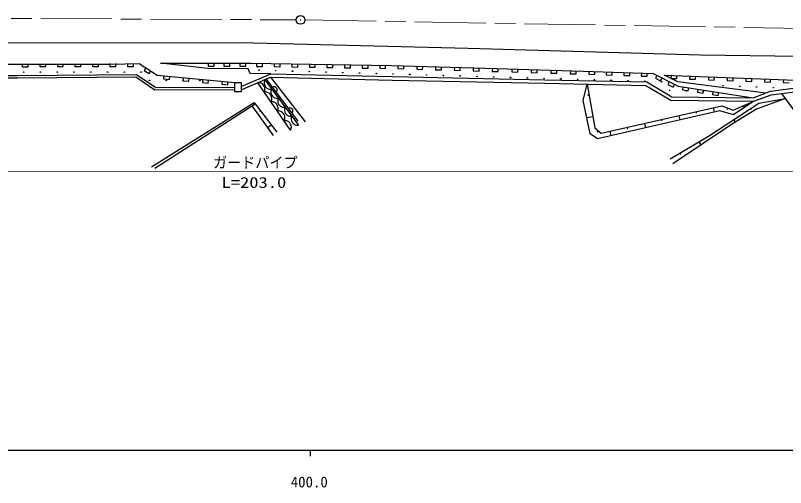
# Model space of a CAD drawing. Units: millimetres on the paper. Extents: x 40 to 680, y 20 to 380.
# Drawn here: x 418.3 to 548.1, y 198.7 to 278.2 of the extents above; entities that cross this region are included whole.
import ezdxf
from ezdxf.enums import TextEntityAlignment as Align

# ---------------------------------------------------------------- set-up
doc = ezdxf.new("R2010")
doc.units = ezdxf.units.MM
doc.linetypes.add('CHAIN', pattern=[18.5, 12, -1.5, 3.5, -1.5])
for name, color, linetype, lineweight in [('M-BGD', 7, 'Continuous', 25), ('M-BMK', 2, 'CHAIN', 13), ('M-BMK-SRVR', 3, 'Continuous', 25), ('M-STR-HTXT', 7, 'Continuous', 13), ('M-STR-STRC', 7, 'Continuous', 25), ('M-TTL-BAND', 7, 'Continuous', 25)]:
    doc.layers.add(name, color=color, linetype=linetype, lineweight=lineweight)
doc.styles.add('ＭＳ ゴシック', font='')
doc.styles.get('ＭＳ ゴシック').set_extended_font_data('MS Gothic')

msp = doc.modelspace()

# ---------------------------------------------------------------- linework, layer by layer
at = {"layer": 'M-BGD'}
for p, q in [((419.474, 270.111), (419.474, 269.611)), ((420.474, 269.612), (420.474, 270.112)), ((422.429, 270.113), (422.429, 269.613)), ((423.429, 269.613), (423.429, 270.113)), ((425.384, 270.114), (425.384, 269.614)), ((426.384, 269.614), (426.384, 270.114)), ((428.339, 270.115), (428.339, 269.615)), ((429.339, 269.616), (429.339, 270.116)), ((431.294, 270.116), (431.294, 269.616)), ((432.294, 269.617), (432.294, 270.117)), ((434.249, 270.118), (434.249, 269.618)), ((434.348, 270.011), (439.182, 270.12)), ((435.249, 269.618), (435.249, 270.118)), ((437.204, 270.119), (437.204, 269.619)), ((438.204, 269.619), (438.204, 270.119)), ((439.182, 270.12), (442.188, 268.156)), ((450.726, 269.314), (442.755, 270.178)), ((442.755, 270.178), (457.99, 270.178)), ((450.788, 270.178), (450.788, 269.678)), ((451.788, 269.678), (451.788, 270.178)), ((453.469, 270.178), (453.469, 269.678)), ((454.469, 269.678), (454.469, 270.178)), ((456.15, 270.178), (456.15, 269.678)), ((457.15, 269.678), (457.15, 270.178)), ((457.99, 270.178), (481.703, 269.811)), ((458.972, 270.163), (458.964, 269.663)), ((459.964, 269.648), (459.972, 270.147)), ((461.936, 270.117), (461.928, 269.617)), ((462.928, 269.602), (462.936, 270.102)), ((464.9, 270.071), (464.892, 269.571)), ((465.892, 269.556), (465.9, 270.056)), ((415.465, 270.011), (434.348, 270.011)), ((419.474, 269.611), (420.474, 269.612)), ((422.429, 269.613), (423.429, 269.613)), ((425.384, 269.614), (426.384, 269.614)), ((428.339, 269.615), (429.339, 269.616)), ((431.294, 269.616), (432.294, 269.617)), ((434.249, 269.618), (435.249, 269.618)), ((437.204, 269.619), (438.204, 269.619)), ((440.266, 269.411), (439.993, 268.993)), ((439.993, 268.993), (440.83, 268.446)), ((440.83, 268.446), (441.103, 268.865)), ((457.558, 269.275), (450.726, 269.314)), ((450.788, 269.678), (451.788, 269.678)), ((453.469, 269.678), (454.469, 269.678)), ((456.15, 269.678), (457.15, 269.678)), ((457.872, 268.451), (457.558, 269.275)), ((458.964, 269.663), (459.964, 269.648)), ((461.928, 269.617), (462.928, 269.602)), ((464.892, 269.571), (465.892, 269.556)), ((467.864, 270.025), (467.856, 269.525)), ((467.856, 269.525), (468.856, 269.51)), ((468.856, 269.51), (468.864, 270.01)), ((470.828, 269.979), (470.821, 269.479)), ((470.821, 269.479), (471.82, 269.464)), ((471.82, 269.464), (471.828, 269.964)), ((473.792, 269.933), (473.785, 269.433)), ((473.785, 269.433), (474.784, 269.418)), ((474.784, 269.418), (474.792, 269.918)), ((476.756, 269.887), (476.749, 269.387)), ((476.749, 269.387), (477.749, 269.372)), ((477.749, 269.372), (477.756, 269.872)), ((479.721, 269.841), (479.713, 269.341)), ((479.713, 269.341), (480.713, 269.326)), ((480.713, 269.326), (480.72, 269.826)), ((481.703, 269.811), (497.564, 269.342)), ((482.789, 269.779), (482.774, 269.279)), ((482.774, 269.279), (483.774, 269.249)), ((483.774, 269.249), (483.788, 269.749)), ((485.961, 269.685), (485.946, 269.185)), ((485.946, 269.185), (486.946, 269.156)), ((486.946, 269.156), (486.961, 269.655)), ((489.133, 269.591), (489.119, 269.091)), ((489.119, 269.091), (490.118, 269.062)), ((490.118, 269.062), (490.133, 269.562)), ((492.306, 269.497), (492.291, 268.998)), ((492.291, 268.998), (493.29, 268.968)), ((493.29, 268.968), (493.305, 269.468)), ((495.478, 269.404), (495.463, 268.904)), ((495.463, 268.904), (496.463, 268.874)), ((496.463, 268.874), (496.477, 269.374)), ((497.564, 269.342), (513.996, 268.871)), ((498.707, 269.309), (498.693, 268.809)), ((498.693, 268.809), (499.693, 268.781)), ((499.693, 268.781), (499.707, 269.281)), ((501.994, 269.215), (501.979, 268.715)), ((502.979, 268.687), (502.993, 269.186)), ((505.28, 269.121), (505.266, 268.621)), ((506.265, 268.592), (506.28, 269.092)), ((508.566, 269.027), (508.552, 268.527)), ((509.552, 268.498), (509.566, 268.998)), ((511.853, 268.932), (511.838, 268.433)), ((512.838, 268.404), (512.852, 268.904)), ((513.996, 268.871), (525.794, 268.46)), ((514.971, 268.837), (514.953, 268.337)), ((515.953, 268.302), (515.97, 268.802)), ((398.855, 268.116), (418.672, 268.116)), ((398.857, 267.716), (418.673, 267.716)), ((418.672, 268.116), (438.7, 268.275)), ((418.673, 267.716), (438.581, 267.874)), ((438.581, 267.874), (441.832, 265.727)), ((438.7, 268.275), (441.952, 266.127)), ((442.188, 268.156), (455.279, 266.936)), ((443.326, 268.05), (443.28, 267.552)), ((443.28, 267.552), (444.276, 267.46)), ((444.276, 267.46), (444.322, 267.957)), ((446.599, 267.745), (446.553, 267.247)), ((447.548, 267.154), (447.595, 267.652)), ((456.384, 266.275), (461.344, 268.418)), ((456.384, 265.725), (461.331, 267.818)), ((461.344, 268.418), (457.872, 268.451)), ((465.996, 260.424), (460.66, 267.534)), ((461.331, 267.818), (467.134, 260.306)), ((461.331, 267.818), (481.788, 267.347)), ((461.344, 268.418), (481.801, 267.947)), ((481.801, 267.947), (507.537, 267.406)), ((501.979, 268.715), (502.979, 268.687)), ((505.266, 268.621), (506.265, 268.592)), ((508.552, 268.527), (509.552, 268.498)), ((511.838, 268.433), (512.838, 268.404)), ((514.953, 268.337), (515.953, 268.302)), ((517.921, 268.734), (517.903, 268.234)), ((517.903, 268.234), (518.903, 268.2)), ((518.903, 268.2), (518.92, 268.699)), ((520.87, 268.631), (520.853, 268.132)), ((520.853, 268.132), (521.852, 268.097)), ((521.852, 268.097), (521.87, 268.597)), ((523.82, 268.529), (523.802, 268.029)), ((523.802, 268.029), (524.802, 267.994)), ((524.802, 267.994), (524.819, 268.494)), ((525.794, 268.46), (530.035, 266.3)), ((526.409, 268.147), (526.182, 267.701)), ((526.182, 267.701), (527.073, 267.247)), ((527.073, 267.247), (527.3, 267.693)), ((529.948, 267.047), (527.74, 268.176)), ((527.74, 268.176), (549.845, 267.354)), ((528.819, 268.136), (528.8, 267.636)), ((528.8, 267.636), (529.8, 267.599)), ((529.8, 267.599), (529.818, 268.099)), ((531.977, 268.018), (531.958, 267.519)), ((531.958, 267.519), (532.957, 267.482)), ((532.957, 267.482), (532.976, 267.981)), ((535.135, 267.901), (535.116, 267.401)), ((536.115, 267.364), (536.134, 267.864)), ((538.292, 267.784), (538.274, 267.284)), ((539.273, 267.247), (539.292, 267.747)), ((541.45, 267.666), (541.432, 267.167)), ((542.431, 267.13), (542.45, 267.629)), ((544.608, 267.549), (544.59, 267.049)), ((545.589, 267.012), (545.607, 267.512)), ((441.952, 266.127), (455.21, 266.143)), ((446.553, 267.247), (447.548, 267.154)), ((449.872, 267.44), (449.825, 266.942)), ((449.825, 266.942), (450.821, 266.849)), ((450.821, 266.849), (450.867, 267.347)), ((453.144, 267.135), (453.098, 266.637)), ((453.098, 266.637), (454.094, 266.544)), ((454.094, 266.544), (454.14, 267.042)), ((455.279, 265.378), (455.279, 266.936)), ((455.279, 266.936), (456.384, 266.936)), ((456.384, 266.936), (456.384, 265.378)), ((459.371, 266.91), (459.15, 266.895)), ((464.7, 258.932), (459.15, 266.895)), ((459.53, 266.882), (459.371, 266.91)), ((459.71, 266.822), (459.53, 266.882)), ((459.934, 266.701), (459.71, 266.822)), ((460.096, 266.535), (459.934, 266.701)), ((460.226, 266.348), (460.096, 266.535)), ((460.325, 266.139), (460.226, 266.348)), ((460.249, 267.008), (460.248, 266.818)), ((460.248, 266.818), (460.293, 266.567)), ((460.272, 267.168), (460.249, 267.008)), ((460.356, 267.373), (460.272, 267.168)), ((460.293, 266.567), (460.399, 266.362)), ((460.337, 267.398), (466.035, 259.757)), ((460.399, 266.362), (460.535, 266.179)), ((460.535, 266.179), (460.702, 266.019)), ((461.814, 266.197), (461.694, 266.157)), ((461.93, 266.209), (461.814, 266.197)), ((462.07, 266.189), (461.93, 266.209)), ((462.178, 266.145), (462.07, 266.189)), ((462.282, 266.073), (462.178, 266.145)), ((481.788, 267.347), (507.525, 266.806)), ((507.525, 266.806), (524.581, 266.467)), ((507.537, 267.406), (524.752, 267.064)), ((514.029, 263.888), (514.668, 266.664)), ((514.668, 266.664), (515.992, 259.324)), ((524.581, 266.467), (528.815, 263.952)), ((524.752, 267.064), (528.983, 264.55)), ((528.529, 267.067), (528.302, 266.622)), ((528.302, 266.622), (529.194, 266.168)), ((529.194, 266.168), (529.42, 266.613)), ((544.777, 265.165), (529.948, 267.047)), ((530.035, 266.3), (542.672, 264.376)), ((530.806, 266.183), (530.731, 265.688)), ((535.116, 267.401), (536.115, 267.364)), ((538.274, 267.284), (539.273, 267.247)), ((541.432, 267.167), (542.431, 267.13)), ((544.59, 267.049), (545.589, 267.012)), ((547.766, 267.432), (547.747, 266.932)), ((547.747, 266.932), (548.747, 266.895)), ((441.832, 265.727), (455.211, 265.743)), ((456.384, 265.378), (455.279, 265.378)), ((460.236, 265.336), (460.327, 265.539)), ((460.469, 265.352), (460.236, 265.336)), ((460.362, 265.887), (460.325, 266.139)), ((460.327, 265.539), (460.355, 265.697)), ((460.355, 265.697), (460.362, 265.887)), ((460.636, 265.323), (460.469, 265.352)), ((460.826, 265.26), (460.636, 265.323)), ((460.702, 266.019), (460.93, 265.904)), ((461.062, 265.132), (460.826, 265.26)), ((460.93, 265.904), (461.112, 265.85)), ((461.232, 264.958), (461.062, 265.132)), ((461.112, 265.85), (461.271, 265.827)), ((461.369, 264.761), (461.232, 264.958)), ((461.271, 265.827), (461.492, 265.849)), ((461.385, 265.485), (461.384, 265.295)), ((461.384, 265.295), (461.429, 265.044)), ((461.408, 265.644), (461.385, 265.485)), ((461.492, 265.849), (461.408, 265.644)), ((461.429, 265.044), (461.535, 264.838)), ((462.378, 265.945), (462.282, 266.073)), ((462.294, 265.357), (462.366, 265.461)), ((462.366, 265.461), (462.41, 265.569)), ((462.418, 265.825), (462.378, 265.945)), ((462.41, 265.569), (462.43, 265.709)), ((462.43, 265.709), (462.418, 265.825)), ((530.731, 265.688), (531.72, 265.538)), ((531.72, 265.538), (531.795, 266.032)), ((533.338, 265.797), (533.262, 265.303)), ((533.262, 265.303), (534.251, 265.152)), ((534.251, 265.152), (534.326, 265.647)), ((535.869, 265.412), (535.794, 264.917)), ((535.794, 264.917), (536.782, 264.767)), ((536.782, 264.767), (536.857, 265.261)), ((542.672, 264.376), (545.577, 265.465)), ((542.778, 263.774), (545.722, 264.878)), ((545.577, 265.465), (550.784, 266.132)), ((545.722, 264.878), (550.508, 265.492)), ((556.034, 253.388), (547.475, 265.103)), ((441.273, 252.763), (458.549, 263.6)), ((458.549, 263.6), (458.706, 263.364)), ((461.473, 264.541), (461.369, 264.761)), ((461.38, 263.696), (461.475, 263.908)), ((461.601, 263.711), (461.38, 263.696)), ((461.512, 264.275), (461.473, 264.541)), ((461.475, 263.908), (461.505, 264.075)), ((461.505, 264.075), (461.512, 264.275)), ((461.535, 264.838), (461.671, 264.656)), ((461.76, 263.682), (461.601, 263.711)), ((461.671, 264.656), (461.838, 264.496)), ((461.94, 263.623), (461.76, 263.682)), ((461.838, 264.496), (462.065, 264.381)), ((462.164, 263.501), (461.94, 263.623)), ((462.065, 264.381), (462.248, 264.327)), ((462.248, 264.327), (462.407, 264.304)), ((462.407, 264.304), (462.628, 264.326)), ((462.543, 264.121), (462.52, 263.962)), ((462.52, 263.962), (462.52, 263.772)), ((462.52, 263.772), (462.565, 263.521)), ((462.628, 264.326), (462.543, 264.121)), ((515.218, 258.299), (514.029, 263.888)), ((514.999, 264.829), (514.763, 264.787)), ((528.815, 263.952), (542.778, 263.774)), ((528.983, 264.55), (542.672, 264.376)), ((539.317, 262.293), (542.778, 263.774)), ((542.778, 263.774), (539.341, 261.514)), ((548.092, 264.259), (543.219, 262.446)), ((543.611, 263.477), (548.092, 264.259)), ((441.783, 252.527), (458.706, 263.364)), ((458.17, 263.021), (461.759, 257.995)), ((458.706, 263.364), (462.358, 258.574)), ((462.326, 263.336), (462.164, 263.501)), ((462.456, 263.149), (462.326, 263.336)), ((462.555, 262.94), (462.456, 263.149)), ((462.466, 262.137), (462.557, 262.339)), ((462.592, 262.688), (462.555, 262.94)), ((462.557, 262.339), (462.585, 262.498)), ((462.565, 263.521), (462.67, 263.315)), ((462.585, 262.498), (462.592, 262.688)), ((462.67, 263.315), (462.807, 263.132)), ((462.807, 263.132), (462.973, 262.972)), ((462.973, 262.972), (463.201, 262.858)), ((463.201, 262.858), (463.383, 262.804)), ((463.383, 262.804), (463.543, 262.781)), ((463.543, 262.781), (463.763, 262.803)), ((463.656, 262.438), (463.655, 262.248)), ((463.655, 262.248), (463.7, 261.998)), ((463.679, 262.598), (463.656, 262.438)), ((463.763, 262.803), (463.679, 262.598)), ((464.482, 262.642), (464.362, 262.602)), ((464.598, 262.654), (464.482, 262.642)), ((464.738, 262.634), (464.598, 262.654)), ((464.846, 262.59), (464.738, 262.634)), ((464.95, 262.518), (464.846, 262.59)), ((465.046, 262.39), (464.95, 262.518)), ((465.086, 262.27), (465.046, 262.39)), ((465.098, 262.154), (465.086, 262.27)), ((517.072, 258.391), (537.391, 263.005)), ((535.12, 257.931), (543.611, 263.477)), ((535.94, 262.675), (536.096, 261.985)), ((537.391, 263.005), (539.317, 262.293)), ((538.354, 262.649), (538.27, 262.422)), ((543.219, 262.446), (539.194, 259.992)), ((541.047, 263.034), (541.18, 262.723)), ((542.196, 262.553), (542.298, 262.396)), ((459.619, 262.167), (459.456, 262.042)), ((462.699, 262.153), (462.466, 262.137)), ((462.866, 262.123), (462.699, 262.153)), ((463.056, 262.06), (462.866, 262.123)), ((463.292, 261.932), (463.056, 262.06)), ((463.462, 261.758), (463.292, 261.932)), ((463.599, 261.561), (463.462, 261.758)), ((463.703, 261.341), (463.599, 261.561)), ((463.7, 261.998), (463.806, 261.792)), ((463.742, 261.076), (463.703, 261.341)), ((463.735, 260.876), (463.742, 261.076)), ((463.806, 261.792), (463.942, 261.609)), ((463.942, 261.609), (464.109, 261.449)), ((464.109, 261.449), (464.337, 261.335)), ((464.337, 261.335), (464.519, 261.281)), ((464.519, 261.281), (464.679, 261.258)), ((464.679, 261.258), (464.899, 261.28)), ((464.815, 261.075), (464.792, 260.915)), ((464.899, 261.28), (464.815, 261.075)), ((464.962, 261.802), (465.034, 261.906)), ((465.034, 261.906), (465.078, 262.014)), ((465.078, 262.014), (465.098, 262.154)), ((515.661, 261.159), (514.648, 260.976)), ((537.034, 262.201), (516.445, 257.465)), ((530.134, 261.357), (530.295, 260.651)), ((533.037, 262.016), (533.085, 261.807)), ((539.341, 261.514), (537.034, 262.201)), ((461.445, 259.772), (460.827, 259.3)), ((463.61, 260.496), (463.705, 260.709)), ((463.831, 260.511), (463.61, 260.496)), ((463.705, 260.709), (463.735, 260.876)), ((463.99, 260.483), (463.831, 260.511)), ((464.17, 260.423), (463.99, 260.483)), ((464.394, 260.301), (464.17, 260.423)), ((464.555, 260.136), (464.394, 260.301)), ((464.686, 259.949), (464.555, 260.136)), ((464.785, 259.74), (464.686, 259.949)), ((464.822, 259.488), (464.785, 259.74)), ((464.792, 260.915), (464.791, 260.725)), ((464.791, 260.725), (464.836, 260.474)), ((464.836, 260.474), (464.942, 260.269)), ((464.942, 260.269), (465.078, 260.086)), ((465.078, 260.086), (465.245, 259.926)), ((465.245, 259.926), (465.473, 259.811)), ((465.473, 259.811), (465.655, 259.758)), ((465.655, 259.758), (465.814, 259.734)), ((465.814, 259.734), (466.035, 259.757)), ((524.329, 260.039), (524.493, 259.316)), ((527.231, 260.698), (527.28, 260.484)), ((539.194, 259.992), (529.132, 253.268)), ((539.366, 260.704), (539.649, 260.27)), ((464.696, 258.937), (464.787, 259.139)), ((464.787, 259.139), (464.815, 259.298)), ((464.815, 259.298), (464.822, 259.488)), ((515.992, 259.324), (517.072, 258.391)), ((516.532, 258.857), (516.295, 258.583)), ((518.523, 258.721), (518.691, 257.981)), ((521.426, 259.38), (521.476, 259.16)), ((536.535, 258.855), (536.623, 258.722)), ((516.445, 257.465), (515.218, 258.299)), ((528.691, 254.103), (535.12, 257.931)), ((533.513, 256.974), (533.844, 256.417)), ((530.298, 255.06), (530.427, 254.842))]:
    msp.add_line(p, q, dxfattribs=at)
for centre in [(419.702, 268.697), (422.53, 268.699), (425.359, 268.7), (428.187, 268.701), (431.015, 268.702), (433.844, 268.703), (436.672, 268.704), (439.501, 268.706), (459.355, 269.023), (462.183, 268.942), (465.01, 268.861), (467.837, 268.78), (470.664, 268.699), (473.492, 268.618), (476.319, 268.537), (479.146, 268.455), (481.973, 268.374), (484.801, 268.293), (487.628, 268.212), (490.455, 268.131), (493.282, 268.05), (496.11, 267.969), (498.937, 267.888), (501.764, 267.807), (504.592, 267.726), (507.419, 267.645), (510.246, 267.564), (513.073, 267.483), (515.901, 267.402), (440.916, 267.292), (443.744, 267.293), (446.572, 267.294), (449.401, 267.295), (518.728, 267.32), (521.555, 267.239), (524.382, 267.158), (527.21, 267.077), (537.58, 266.395), (540.406, 266.29), (543.233, 266.185), (528.583, 265.623), (531.41, 265.542), (534.237, 265.461), (546.059, 266.08)]:
    msp.add_circle(centre, 0.05, dxfattribs=at)
at = {"layer": 'M-BMK'}
for p, q in [((367.084, 277.961), (465.621, 277.499)), ((467.121, 277.483), (565.416, 275.814))]:
    msp.add_line(p, q, dxfattribs=at)
at = {"layer": 'M-BMK-SRVR'}
for radius in [0.75, 0.03]:
    msp.add_circle((466.371, 277.495), radius, dxfattribs=at)
at = {"layer": 'M-STR-HTXT'}
msp.add_line((347.953, 251.952), (550.681, 252.018), dxfattribs=at)
at = {"layer": 'M-STR-STRC'}
for p, q in [((409.672, 273.587), (456.184, 273.707)), ((456.184, 273.707), (494.635, 272.748)), ((494.635, 272.748), (533.796, 271.628)), ((533.796, 271.628), (550.464, 271.406))]:
    msp.add_line(p, q, dxfattribs=at)
at = {"layer": 'M-TTL-BAND'}
for p, q in [((40, 205), (579, 205)), ((468, 205), (468, 204))]:
    msp.add_line(p, q, dxfattribs=at)

# ---------------------------------------------------------------- texts
at = {"layer": 'M-STR-HTXT', "style": 'ＭＳ ゴシック'}
for s, width, p in [('ガードパイプ', 0.95, (451.619, 251.996)), ('L=203.0', 1.25, (453.057, 248.64))]:
    msp.add_text(s, height=1.833, dxfattribs=dict(at, width=width)).set_placement(p, align=Align.BOTTOM_LEFT)
at = {"layer": 'M-TTL-BAND', "style": 'ＭＳ ゴシック'}
msp.add_text('400.0', height=1.833, dxfattribs=at).set_placement((467.844, 198.195), align=Align.BOTTOM_CENTER)

doc.saveas('drawing.dxf')
